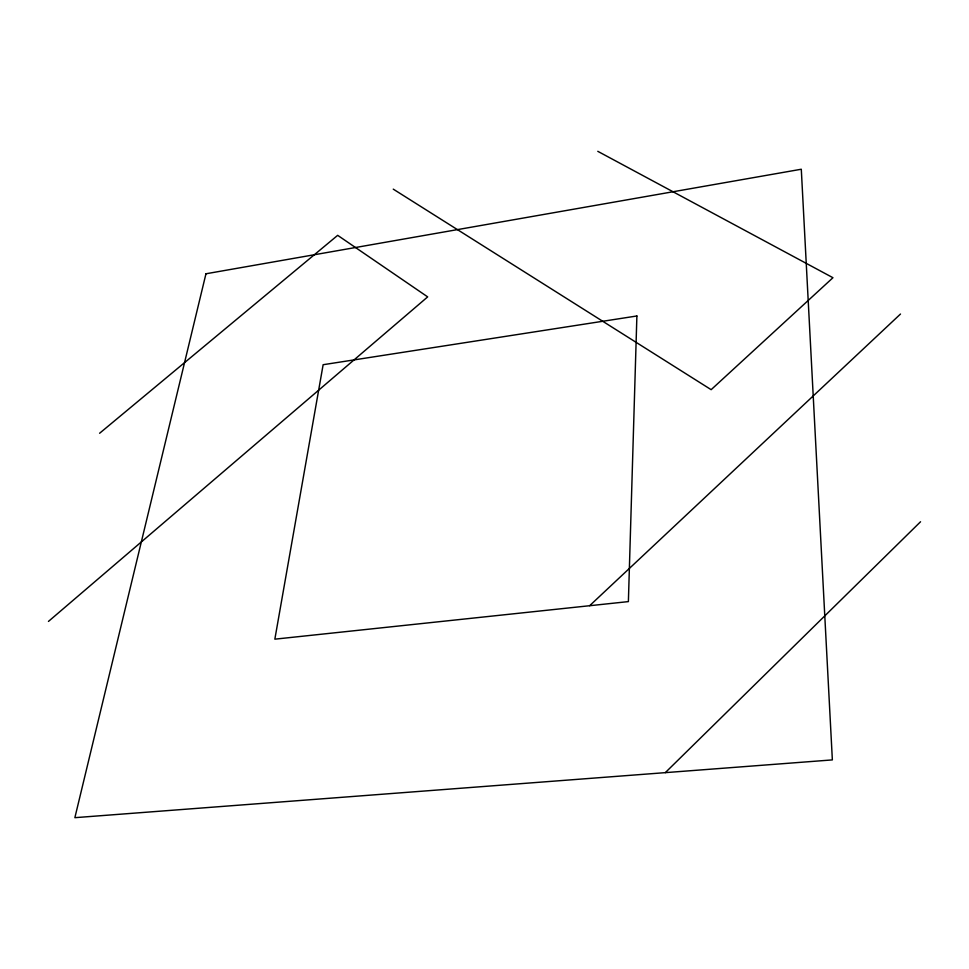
<?xml version="1.0" encoding="UTF-8"?>
<svg xmlns="http://www.w3.org/2000/svg" width="969" height="969" viewBox="0 0 969 969"><rect width="100%" height="100%" fill="white"/><g stroke="black" fill="none" stroke-linecap="round" stroke-linejoin="round"><path stroke-width="1.45" d="M665.303 772.644L920.55 521.758M589.649 605.71L900.504 314.029M48.45 621.42L427.68 296.889L337.684 235.334L99.601 433.264M597.788 151.321L832.952 277.715L711.149 389.671L393.257 189.137M636.887 315.979L628.384 601.604L274.845 639.165L323.137 364.707L636.887 315.979M205.961 273.779L74.867 817.679L832.359 759.902L801.29 169.236L205.961 273.779"/></g></svg>
